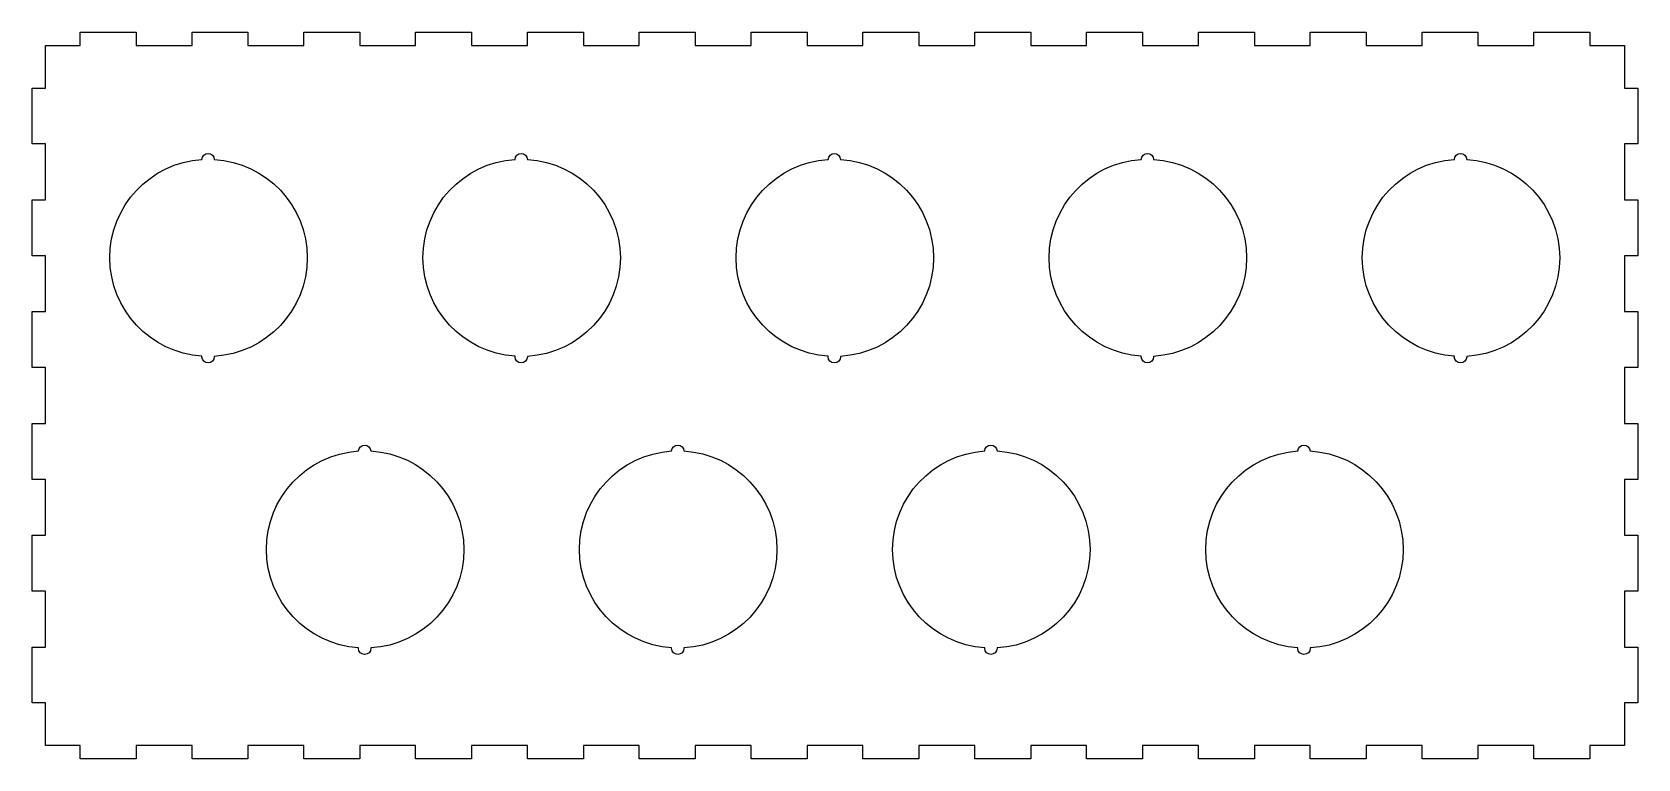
# Model space of a CAD drawing. Header units: millimetres. Extents: x -718 to 0, y -325 to 0.
import ezdxf

# ---------------------------------------------------------------- set-up
doc = ezdxf.new("R2010")
doc.units = ezdxf.units.MM
doc.layers.get('0').update_dxf_attribs({"linetype": 'CONTINUOUS'})

msp = doc.modelspace()

# ---------------------------------------------------------------- linework, layer by layer
for p, q in [((-594.952747, -100.93937), (-594.958247, -100.93937)), ((-454.952347, -100.93934), (-454.947747, -100.93934)), ((-314.952247, -100.93935), (-314.947747, -100.93935)), ((-174.952247, -100.93936), (-174.947747, -100.93936)), ((-34.952267, -100.93937), (-34.947777, -100.93937)), ((-524.952247, -231.33962), (-524.947747, -231.33962)), ((-384.952247, -231.33961), (-384.947747, -231.33961)), ((-244.952247, -231.3396), (-244.947747, -231.3396)), ((-104.952347, -231.33957), (-104.947747, -231.33957))]:
    msp.add_line(p, q)
msp.add_lwpolyline([(-6, -319), (-21.5, -319), (-21.5, -325), (-46.5, -325), (-46.5, -319), (-71.5, -319), (-71.5, -325), (-96.5, -325), (-96.5, -319), (-121.5, -319), (-121.5, -325), (-146.5, -325), (-146.5, -319), (-171.5, -319), (-171.5, -325), (-196.5, -325), (-196.5, -319), (-221.5, -319), (-221.5, -325), (-246.5, -325), (-246.5, -319), (-271.5, -319), (-271.5, -325), (-296.5, -325), (-296.5, -319), (-321.5, -319), (-321.5, -325), (-346.5, -325), (-346.5, -319), (-371.5, -319), (-371.5, -325), (-396.5, -325), (-396.5, -319), (-421.5, -319), (-421.5, -325), (-446.5, -325), (-446.5, -319), (-471.5, -319), (-471.5, -325), (-496.5, -325), (-496.5, -319), (-521.5, -319), (-521.5, -325), (-546.5, -325), (-546.5, -319), (-571.5, -319), (-571.5, -325), (-596.5, -325), (-596.5, -319), (-621.5, -319), (-621.5, -325), (-646.5, -325), (-646.5, -319), (-671.5, -319), (-671.5, -325), (-696.5, -325), (-696.5, -319), (-712, -319), (-712, -300), (-718, -300), (-718, -275), (-712, -275), (-712, -250), (-718, -250), (-718, -225), (-712, -225), (-712, -200), (-718, -200), (-718, -175), (-712, -175), (-712, -150), (-718, -150), (-718, -125), (-712, -125), (-712, -100), (-718, -100), (-718, -75), (-712, -75), (-712, -50), (-718, -50), (-718, -25), (-712, -25), (-712, -6), (-696.5, -6), (-696.5, 0), (-671.5, 0), (-671.5, -6), (-646.5, -6), (-646.5, 0), (-621.5, 0), (-621.5, -6), (-596.5, -6), (-596.5, 0), (-571.5, 0), (-571.5, -6), (-546.5, -6), (-546.5, 0), (-521.5, 0), (-521.5, -6), (-496.5, -6), (-496.5, 0), (-471.5, 0), (-471.5, -6), (-446.5, -6), (-446.5, 0), (-421.5, 0), (-421.5, -6), (-396.5, -6), (-396.5, 0), (-371.5, 0), (-371.5, -6), (-346.5, -6), (-346.5, 0), (-321.5, 0), (-321.5, -6), (-296.5, -6), (-296.5, 0), (-271.5, 0), (-271.5, -6), (-246.5, -6), (-246.5, 0), (-221.5, 0), (-221.5, -6), (-196.5, -6), (-196.5, 0), (-171.5, 0), (-171.5, -6), (-146.5, -6), (-146.5, 0), (-121.5, 0), (-121.5, -6), (-96.5, -6), (-96.5, 0), (-71.5, 0), (-71.5, -6), (-46.5, -6), (-46.5, 0), (-21.5, 0), (-21.5, -6), (-6, -6), (-6, -25), (0, -25), (0, -50), (-6, -50), (-6, -75), (0, -75), (0, -100), (-6, -100), (-6, -125), (0, -125), (0, -150), (-6, -150), (-6, -175), (0, -175), (0, -200), (-6, -200), (-6, -225), (0, -225), (0, -250), (-6, -250), (-6, -275), (0, -275), (0, -300), (-6, -300)], close=True)
for points in [[(-683.252647, -100.93937), (-683.249852, -77.709645), (-665.246602, -58.455576), (-642.069347, -56.89476)], [(-642.069347, -56.89476), (-641.978336, -55.434597), (-640.768444, -54.296425), (-639.305447, -54.2947)], [(-639.305447, -54.2947), (-637.832534, -54.295191), (-636.617091, -55.447292), (-636.537847, -56.91807)], [(-636.537847, -56.91807), (-613.211032, -58.27539), (-594.981243, -77.573143), (-594.952747, -100.93937)], [(-543.252147, -100.93934), (-543.249352, -77.709615), (-525.246102, -58.455546), (-502.068847, -56.89473)], [(-502.068847, -56.89473), (-501.977821, -55.434579), (-500.767933, -54.296424), (-499.304947, -54.2947)], [(-499.304947, -54.2947), (-497.832072, -54.295244), (-496.616689, -55.447331), (-496.537447, -56.91807)], [(-496.537447, -56.91807), (-473.210643, -58.275389), (-454.980859, -77.573125), (-454.952347, -100.93934)], [(-403.252147, -100.93935), (-403.249352, -77.709625), (-385.246102, -58.455556), (-362.068847, -56.89474)], [(-362.068847, -56.89474), (-361.977821, -55.434589), (-360.767933, -54.296434), (-359.304947, -54.29471)], [(-359.304947, -54.29471), (-357.832072, -54.295254), (-356.616689, -55.447341), (-356.537447, -56.91808)], [(-356.537447, -56.91808), (-333.210604, -58.275348), (-314.980762, -77.573098), (-314.952247, -100.93935)], [(-263.252147, -100.93936), (-263.249351, -77.709637), (-245.246102, -58.455569), (-222.068847, -56.89475)], [(-222.068847, -56.89475), (-221.977826, -55.434595), (-220.767936, -54.296435), (-219.304947, -54.29471)], [(-219.304947, -54.29471), (-217.832072, -54.295254), (-216.616689, -55.447341), (-216.537447, -56.91808)], [(-216.537447, -56.91808), (-193.2106, -58.275351), (-174.980757, -77.573106), (-174.952247, -100.93936)], [(-123.252147, -100.93937), (-123.249352, -77.709645), (-105.246102, -58.455576), (-82.068847, -56.89476)], [(-82.068847, -56.89476), (-81.977831, -55.434601), (-80.76794, -54.296435), (-79.304947, -54.29471)], [(-79.304947, -54.29471), (-77.832069, -54.295254), (-76.616684, -55.447347), (-76.537447, -56.91809)], [(-76.537447, -56.91809), (-53.210608, -58.275368), (-34.980776, -77.573122), (-34.952267, -100.93937)], [(-642.067747, -144.94093), (-665.229099, -143.382043), (-683.22716, -124.153083), (-683.252647, -100.93937)], [(-594.958247, -100.93937), (-594.96671, -124.320018), (-613.201667, -143.640063), (-636.542847, -144.9985)], [(-502.067347, -144.9409), (-525.228659, -143.381963), (-543.226664, -124.153017), (-543.252147, -100.93934)], [(-454.947747, -100.93934), (-454.956213, -124.320024), (-473.191228, -143.640084), (-496.532447, -144.99847)], [(-362.067347, -144.94093), (-385.228667, -143.381993), (-403.226675, -124.153035), (-403.252147, -100.93935)], [(-314.947747, -100.93935), (-314.956203, -124.320042), (-333.19122, -143.640113), (-356.532447, -144.9985)], [(-222.067347, -144.94092), (-245.228659, -143.381981), (-263.226663, -124.153036), (-263.252147, -100.93936)], [(-174.947747, -100.93936), (-174.956214, -124.320043), (-193.191228, -143.640101), (-216.532447, -144.99849)], [(-82.067347, -144.94094), (-105.228663, -143.382003), (-123.226669, -124.153051), (-123.252147, -100.93937)], [(-34.947777, -100.93937), (-34.956242, -124.320043), (-53.19124, -143.640099), (-76.532447, -144.9985)], [(-642.077747, -145.14061), (-642.076815, -145.073951), (-642.073479, -145.007348), (-642.067747, -144.94093)], [(-639.305547, -147.91278), (-640.836502, -147.912593), (-642.077545, -146.671564), (-642.077747, -145.14061)], [(-636.532847, -145.14061), (-636.533049, -146.671759), (-637.774396, -147.912869), (-639.305547, -147.91278)], [(-636.542847, -144.9985), (-636.538297, -145.045777), (-636.534962, -145.093162), (-636.532847, -145.14061)], [(-502.077347, -145.14058), (-502.076415, -145.073921), (-502.073079, -145.007318), (-502.067347, -144.9409)], [(-499.305147, -147.91278), (-500.836114, -147.912593), (-502.077161, -146.671546), (-502.077347, -145.14058)], [(-496.532447, -145.14058), (-496.532632, -146.671741), (-497.773984, -147.912869), (-499.305147, -147.91278)], [(-496.532447, -144.99847), (-496.531232, -145.045832), (-496.531232, -145.093218), (-496.532447, -145.14058)], [(-362.077347, -145.14059), (-362.076415, -145.073938), (-362.073079, -145.007341), (-362.067347, -144.94093)], [(-359.305147, -147.91278), (-360.83611, -147.912593), (-362.077156, -146.671552), (-362.077347, -145.14059)], [(-356.532447, -145.14059), (-356.532638, -146.671747), (-357.773988, -147.912869), (-359.305147, -147.91278)], [(-356.532447, -144.9985), (-356.531233, -145.045856), (-356.531233, -145.093234), (-356.532447, -145.14059)], [(-222.077347, -145.14058), (-222.076415, -145.073928), (-222.073079, -145.007331), (-222.067347, -144.94092)], [(-219.305147, -147.91278), (-220.836114, -147.912592), (-222.077161, -146.671546), (-222.077347, -145.14058)], [(-216.532447, -145.14058), (-216.532632, -146.671741), (-217.773984, -147.912869), (-219.305147, -147.91278)], [(-216.532447, -144.99849), (-216.531233, -145.045846), (-216.531233, -145.093224), (-216.532447, -145.14058)], [(-82.077347, -145.1406), (-82.076415, -145.073948), (-82.073079, -145.007351), (-82.067347, -144.94094)], [(-79.305147, -147.91279), (-80.83611, -147.912603), (-82.077156, -146.671562), (-82.077347, -145.1406)], [(-76.532447, -145.1406), (-76.532638, -146.671757), (-77.773988, -147.912879), (-79.305147, -147.91279)], [(-76.532447, -144.9985), (-76.531233, -145.045859), (-76.531233, -145.093241), (-76.532447, -145.1406)], [(-572.068847, -187.29501), (-571.977836, -185.834847), (-570.767944, -184.696675), (-569.304947, -184.69495)], [(-569.304947, -184.69495), (-567.832072, -184.695494), (-566.616689, -185.847581), (-566.537447, -187.31832)], [(-432.068847, -187.295), (-431.977836, -185.834837), (-430.767944, -184.696665), (-429.304947, -184.69494)], [(-429.304947, -184.69494), (-427.832061, -184.695485), (-426.616674, -185.847589), (-426.537447, -187.31834)], [(-292.068847, -187.29499), (-291.977826, -185.834835), (-290.767936, -184.696674), (-289.304947, -184.69495)], [(-289.304947, -184.69495), (-287.832072, -184.695494), (-286.616689, -185.847581), (-286.537447, -187.31832)], [(-152.068847, -187.295), (-151.977827, -185.834845), (-150.767937, -184.696684), (-149.304947, -184.69496)], [(-149.304947, -184.69496), (-147.832072, -184.695503), (-146.616688, -185.84759), (-146.537447, -187.31833)], [(-613.252147, -231.33962), (-613.249352, -208.109895), (-595.246102, -188.855826), (-572.068847, -187.29501)], [(-566.537447, -187.31832), (-543.210592, -188.675589), (-524.980746, -207.973357), (-524.952247, -231.33962)], [(-473.252147, -231.33961), (-473.249352, -208.109885), (-455.246102, -188.855816), (-432.068847, -187.295)], [(-426.537447, -187.31834), (-403.210604, -188.675608), (-384.980762, -207.973358), (-384.952247, -231.33961)], [(-333.252147, -231.3396), (-333.249352, -208.109875), (-315.246102, -188.855806), (-292.068847, -187.29499)], [(-286.537447, -187.31832), (-263.2106, -188.675588), (-244.980756, -207.973344), (-244.952247, -231.3396)], [(-193.252147, -231.33957), (-193.249346, -208.109856), (-175.246095, -188.855802), (-152.068847, -187.295)], [(-146.537447, -187.31833), (-123.210647, -188.675634), (-104.980858, -207.973361), (-104.952347, -231.33957)], [(-572.067347, -275.34117), (-595.228655, -273.782234), (-613.226659, -254.553293), (-613.252147, -231.33962)], [(-524.947747, -231.33962), (-524.956213, -254.720304), (-543.191228, -274.040364), (-566.532447, -275.39875)], [(-432.067347, -275.34116), (-455.228655, -273.782224), (-473.226659, -254.553283), (-473.252147, -231.33961)], [(-384.947747, -231.33961), (-384.956213, -254.720294), (-403.191228, -274.040354), (-426.532447, -275.39874)], [(-292.067347, -275.34118), (-315.228667, -273.782243), (-333.226675, -254.553285), (-333.252147, -231.3396)], [(-244.947747, -231.3396), (-244.956213, -254.720284), (-263.191228, -274.040344), (-286.532447, -275.39873)], [(-152.067347, -275.3411), (-175.228655, -273.782178), (-193.226664, -254.553241), (-193.252147, -231.33957)], [(-104.947747, -231.33957), (-104.956213, -254.720248), (-123.191232, -274.040299), (-146.532447, -275.39867)], [(-572.077347, -275.54086), (-572.076415, -275.474198), (-572.07308, -275.407591), (-572.067347, -275.34117)], [(-569.305147, -278.31303), (-570.836102, -278.312843), (-572.077145, -277.071814), (-572.077347, -275.54086)], [(-566.532447, -275.54086), (-566.532649, -277.072009), (-567.773996, -278.313119), (-569.305147, -278.31303)], [(-566.532447, -275.39875), (-566.531232, -275.446112), (-566.531232, -275.493498), (-566.532447, -275.54086)], [(-432.077347, -275.54084), (-432.076415, -275.474181), (-432.073079, -275.407578), (-432.067347, -275.34116)], [(-429.305147, -278.31304), (-430.836114, -278.312853), (-432.077161, -277.071806), (-432.077347, -275.54084)], [(-426.532447, -275.54084), (-426.532632, -277.072001), (-427.773984, -278.313129), (-429.305147, -278.31304)], [(-426.532447, -275.39874), (-426.531233, -275.446099), (-426.531233, -275.493481), (-426.532447, -275.54084)], [(-292.077347, -275.54083), (-292.076414, -275.474181), (-292.073079, -275.407588), (-292.067347, -275.34118)], [(-289.305147, -278.31303), (-290.836114, -278.312843), (-292.077161, -277.071796), (-292.077347, -275.54083)], [(-286.532447, -275.54083), (-286.532632, -277.071991), (-287.773984, -278.313119), (-289.305147, -278.31303)], [(-286.532447, -275.39873), (-286.531233, -275.446089), (-286.531233, -275.493471), (-286.532447, -275.54083)], [(-152.077347, -275.54076), (-152.076415, -275.474108), (-152.073079, -275.407511), (-152.067347, -275.3411)], [(-149.305147, -278.31296), (-150.836114, -278.312774), (-152.077162, -277.071726), (-152.077347, -275.54076)], [(-146.532447, -275.54076), (-146.532631, -277.071921), (-147.773983, -278.31305), (-149.305147, -278.31296)], [(-146.532447, -275.39867), (-146.531233, -275.446026), (-146.531233, -275.493404), (-146.532447, -275.54076)]]:
    msp.add_open_spline(points, degree=3)

doc.saveas('drawing.dxf')
